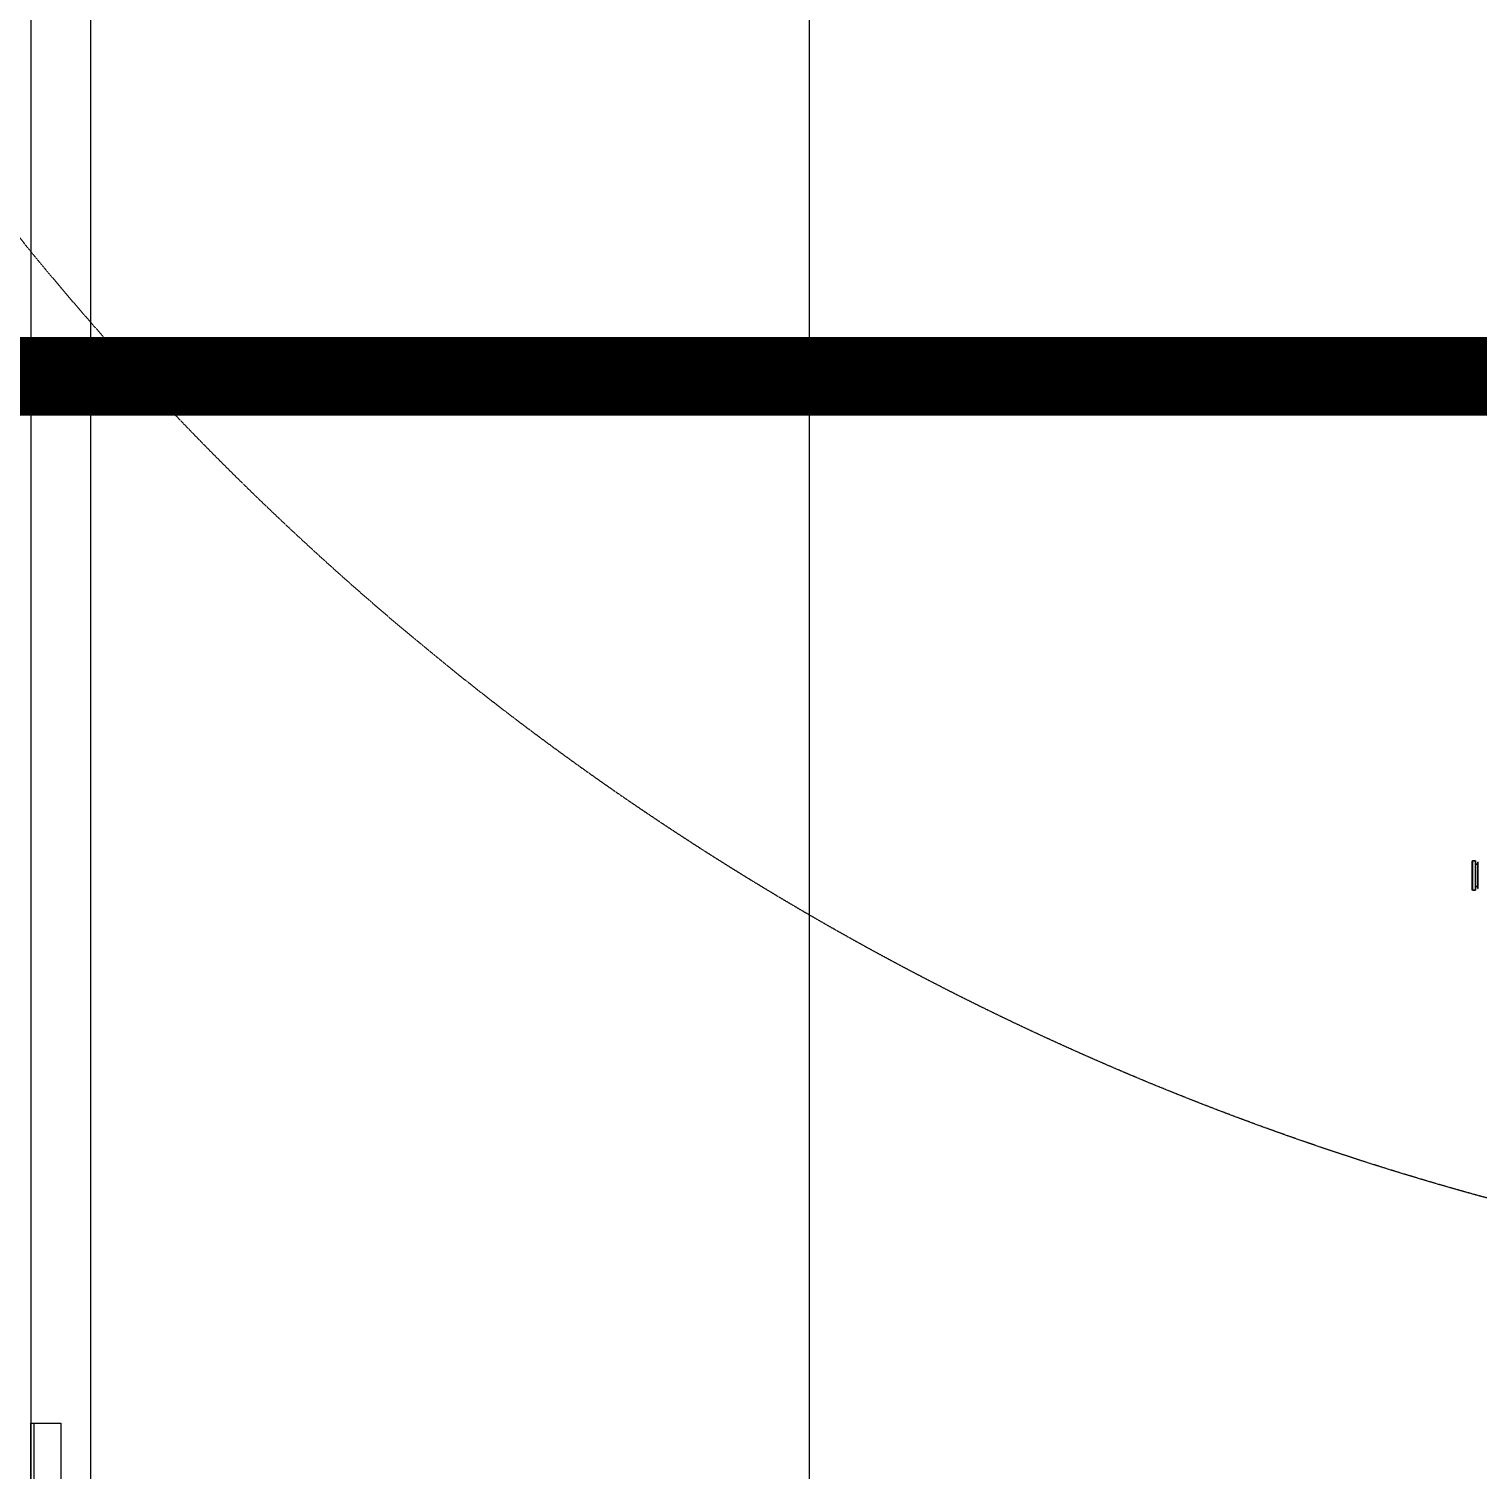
# Model space of a CAD drawing. Header units: inches. Extents: x 185496 to 352137, y 107182 to 179410.
# Drawn here: x 234352 to 235320, y 164691 to 165653 of the extents above; entities that cross this region are included whole.
import ezdxf

# ---------------------------------------------------------------- set-up
doc = ezdxf.new("R2010")
doc.units = ezdxf.units.IN
doc.header["$MEASUREMENT"] = 0
doc.linetypes.add('DASH', pattern=[0.35, 0.25, -0.1])
doc.layers.add('DIM', color=2, linetype='Continuous')
doc.layers.add('ZSX', color=4, linetype='Continuous')

# ---------------------------------------------------------------- blocks, each defined once
blk = doc.blocks.new('生产区')
at = {"layer": 'ZSX', "color": 0, "const_width": 0.35, "elevation": -1257.5994}
blk.add_lwpolyline([(120630.4528, 1544.4298), (120678.1725, 1544.4298)], dxfattribs=at)
blk = doc.blocks.new('A$C692A75FB')
blk.add_line((2120.59, 1846.38), (2120.59, 2746.38))
for points in [[(2118.59, 0), (2118.59, 2846.38), (2158.59, 2846.38), (2158.59, 0)], [(2138.59, 1846.38), (2138.59, 2746.38), (2118.59, 2746.38), (2118.59, 1846.38)]]:
    blk.add_lwpolyline(points, close=True)
blk = doc.blocks.new('liaojia')
at = {"color": 7, "lineweight": 35, "ltscale": 0.000497055}
for p, q in [((800187.47, -280644.97), (800187.28, -280644.97)), ((800187.47, -280662.47), (800187.28, -280662.47))]:
    blk.add_line(p, q, dxfattribs=at)
at = {"color": 7, "lineweight": 35, "ltscale": 0.021875}
for p, q in [((800187.47, -280653.72), (800187.47, -280644.97)), ((800187.47, -280662.47), (800187.47, -280653.72))]:
    blk.add_line(p, q, dxfattribs=at)
at = {"color": 7, "lineweight": 35, "ltscale": 0.00375}
for p, q in [((800188.97, -280646.27), (800187.47, -280646.27)), ((800188.97, -280661.17), (800187.47, -280661.17))]:
    blk.add_line(p, q, dxfattribs=at)
at = {"color": 7, "lineweight": 35, "ltscale": 0.0245}
for p, q in [((800188.97, -280643.92), (800188.97, -280653.72)), ((800190.87, -280653.72), (800190.87, -280643.92)), ((800188.97, -280663.52), (800188.97, -280653.72)), ((800190.87, -280663.52), (800190.87, -280653.72))]:
    blk.add_line(p, q, dxfattribs=at)
at = {"color": 7, "lineweight": 35, "ltscale": 0.00475}
for p, q in [((800190.87, -280643.92), (800188.97, -280643.92)), ((800190.87, -280663.52), (800188.97, -280663.52))]:
    blk.add_line(p, q, dxfattribs=at)
at = {"color": 7, "lineweight": 35, "ltscale": 0.001061}
for p, q in [((800191.17, -280644.22), (800190.87, -280643.92)), ((800191.17, -280663.22), (800190.87, -280663.52))]:
    blk.add_line(p, q, dxfattribs=at)
at = {"color": 7, "lineweight": 35, "ltscale": 0.02375}
for p, q in [((800191.17, -280653.72), (800191.17, -280644.22)), ((800191.17, -280663.22), (800191.17, -280653.72))]:
    blk.add_line(p, q, dxfattribs=at)

msp = doc.modelspace()

# ---------------------------------------------------------------- linework, layer by layer
at = {"color": 30, "ltscale": 100}
msp.add_line((234873.33, 163204.46, 276290.76), (234873.19, 165679.88, 276290.76), dxfattribs=at)
at = {"color": 5, "linetype": 'DASH'}
msp.add_circle((235825, 166706.46, 276290.76), 1900, dxfattribs=at)

# ---------------------------------------------------------------- block references
at = {"xscale": -1, "rotation": 180}
msp.add_blockref('A$C692A75FB', (232234.6, 166568.83, 276290.76), dxfattribs=at)
at = {"color": 30, "rotation": 180}
msp.add_blockref('liaojia', (1035506.93, -115565.57, 276290.76), dxfattribs=at)
at = {"layer": 'DIM', "xscale": 150, "yscale": 150, "zscale": 150}
msp.add_blockref('生产区', (-17863053.45, -66243.05, 276290.76), dxfattribs=at)

doc.saveas('drawing.dxf')
